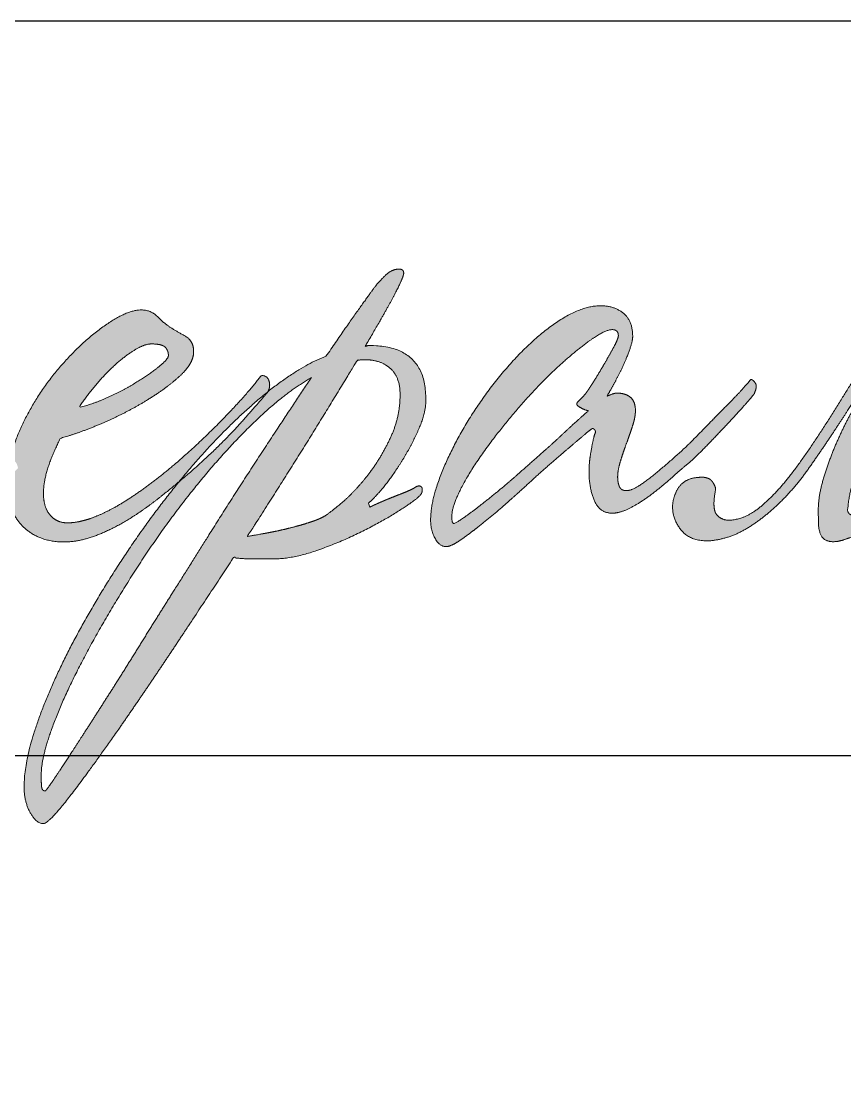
# Model space of a CAD drawing. Header units: metres. Extents: x -1525 to -1043, y -1331 to -1144.
# Drawn here: x -1256.043 to -1255.483, y -1261.993 to -1261.277 of the extents above; entities that cross this region are included whole.
import ezdxf

# ---------------------------------------------------------------- set-up
doc = ezdxf.new("R2010")
doc.units = ezdxf.units.M
doc.header["$MEASUREMENT"] = 0
doc.layers.add('ELPROJECT', color=7, linetype='Continuous')

# ---------------------------------------------------------------- blocks, each defined once
blk = doc.blocks.new('*U81')
at = {"linetype": 'Continuous', "lineweight": 0}
h = blk.add_hatch(color=5, dxfattribs=at)
edge = h.paths.add_edge_path()
edge.add_line((-0.18719, -0.20035), (-0.16948, -0.20035))
edge.add_spline(control_points=[(-0.16948, -0.20035), (-0.16465, -0.19362), (-0.15935, -0.18602), (-0.14325, -0.16295), (-0.12518, -0.1357), (-0.1071, -0.10846), (-0.0912, -0.0842)], knot_values=[0, 0, 0, 0.141373, 0.141373, 0.570687, 0.570687, 1, 1, 1], degree=2, periodic=0)
edge.add_spline(control_points=[(-0.0912, -0.0842), (-0.08603, -0.08499), (-0.07968, -0.08499)], knot_values=[0, 0, 0, 1, 1, 1], degree=2, periodic=0)
edge.add_line((-0.07968, -0.08499), (-0.06855, -0.08499))
edge.add_spline(control_points=[(-0.06855, -0.08499), (-0.05663, -0.08499), (-0.04252, -0.08002), (-0.02842, -0.07505), (-0.0161, -0.06888), (-0.00378, -0.06271), (0.00516, -0.05695), (0.0141, -0.05118), (0.0157, -0.04959)], knot_values=[0, 0, 0, 0.25, 0.25, 0.5, 0.5, 0.75, 0.75, 1, 1, 1], degree=2, periodic=0)
edge.add_spline(control_points=[(0.0157, -0.04959), (0.01887, -0.0472), (0.01887, -0.04481), (0.01887, -0.04242), (0.01689, -0.04242), (0.01569, -0.04242), (0.0141, -0.04362)], knot_values=[0, 0, 0, 0.333333, 0.333333, 0.666667, 0.666667, 1, 1, 1], degree=2, periodic=0)
edge.add_spline(control_points=[(0.0141, -0.04362), (0.01211, -0.04481), (0.00853, -0.0462), (0.00495, -0.0476), (0.00097, -0.04919), (-0.00301, -0.05078), (-0.00659, -0.05237), (-0.01017, -0.05396), (-0.01176, -0.05476)], knot_values=[0, 0, 0, 0.25, 0.25, 0.5, 0.5, 0.75, 0.75, 1, 1, 1], degree=2, periodic=0)
edge.add_line((-0.01176, -0.05476), (-0.01256, -0.05237))
edge.add_spline(control_points=[(-0.01256, -0.05237), (-0.01056, -0.05118), (-0.00499, -0.04461), (0.00057, -0.03805), (0.00634, -0.0289), (0.01211, -0.01975), (0.01655, -0.00981), (0.02098, 0.00014), (0.02098, 0.00809)], knot_values=[0, 0, 0, 0.25, 0.25, 0.5, 0.5, 0.75, 0.75, 1, 1, 1], degree=2, periodic=0)
edge.add_spline(control_points=[(0.02098, 0.00809), (0.02098, 0.03952), (-0.01202, 0.03952), (-0.01281, 0.03952), (-0.01321, 0.03932), (-0.01361, 0.03912), (-0.01441, 0.03912)], knot_values=[0, 0, 0, 0.333333, 0.333333, 0.666667, 0.666667, 1, 1, 1], degree=2, periodic=0)
edge.add_spline(control_points=[(-0.01441, 0.03912), (-0.004, 0.05661), (0.00201, 0.06794), (0.00802, 0.07927), (0.00802, 0.08165), (0.00802, 0.08406), (0.00524, 0.08406), (0.00126, 0.08406), (-0.00232, 0.08068), (-0.0059, 0.0773), (-0.00908, 0.07332), (-0.01107, 0.07054), (-0.01863, 0.06), (-0.02619, 0.04946), (-0.03693, 0.03355)], knot_values=[0, 0, 0, 0.142857, 0.142857, 0.285714, 0.285714, 0.428571, 0.428571, 0.571429, 0.571429, 0.714286, 0.714286, 0.857143, 0.857143, 1, 1, 1], degree=2, periodic=0)
edge.add_spline(control_points=[(-0.03693, 0.03355), (-0.05352, 0.02664), (-0.07114, 0.01254)], knot_values=[0, 0, 0, 1, 1, 1], degree=2, periodic=0)
edge.add_line((-0.07114, 0.01254), (-0.07142, 0.01207))
edge.add_spline(control_points=[(-0.07142, 0.01207), (-0.0762, 0.0065), (-0.08694, -0.00563), (-0.09768, -0.01777), (-0.11558, -0.03368), (-0.1192, -0.03682), (-0.12287, -0.0399)], knot_values=[0, 0, 0, 0.417557, 0.417557, 0.835113, 0.835113, 1, 1, 1], degree=2, periodic=0)
edge.add_spline(control_points=[(-0.12287, -0.0399), (-0.13889, -0.05948), (-0.15351, -0.08141), (-0.17102, -0.10766), (-0.18435, -0.13292), (-0.19768, -0.15818), (-0.20544, -0.18046), (-0.2092, -0.19124), (-0.21113, -0.20035)], knot_values=[0, 0, 0, 0.251666, 0.251666, 0.552886, 0.552886, 0.854105, 0.854105, 1, 1, 1], degree=2, periodic=0)
edge.add_line((-0.21113, -0.20035), (-0.20192, -0.20035))
edge.add_spline(control_points=[(-0.20192, -0.20035), (-0.20025, -0.19264), (-0.19649, -0.18247), (-0.18973, -0.16417), (-0.17781, -0.14169), (-0.16588, -0.11922), (-0.15037, -0.09475), (-0.13487, -0.07028), (-0.11738, -0.04801), (-0.09988, -0.02573), (-0.08139, -0.00743), (-0.06291, 0.01087), (-0.04581, 0.02082)], knot_values=[0, 0, 0, 0.100007, 0.100007, 0.280006, 0.280006, 0.460004, 0.460004, 0.640003, 0.640003, 0.820001, 0.820001, 1, 1, 1], degree=2, periodic=0)
edge.add_spline(control_points=[(-0.04581, 0.02082), (-0.05933, 0.00053), (-0.07483, -0.02314), (-0.09034, -0.04681), (-0.10505, -0.07028), (-0.11499, -0.0862), (-0.12592, -0.1035), (-0.13685, -0.12081), (-0.14719, -0.13752), (-0.15753, -0.15423), (-0.16707, -0.16914), (-0.17661, -0.18406), (-0.18397, -0.1954), (-0.18565, -0.198), (-0.18719, -0.20035)], knot_values=[0, 0, 0, 0.160543, 0.160543, 0.321085, 0.321085, 0.481628, 0.481628, 0.642171, 0.642171, 0.802713, 0.802713, 0.963256, 0.963256, 1, 1, 1], degree=2, periodic=0)
edge = h.paths.add_edge_path(flags=16)
edge.add_spline(control_points=[(-0.08318, -0.07186), (-0.08199, -0.06987), (-0.081, -0.06848), (-0.08, -0.06709), (-0.07881, -0.0651), (-0.0629, -0.04043), (-0.04738, -0.01537), (-0.03187, 0.00969), (-0.01914, 0.03078)], knot_values=[0, 0, 0, 0.25, 0.25, 0.5, 0.5, 0.75, 0.75, 1, 1, 1], degree=2, periodic=0)
edge.add_spline(control_points=[(-0.01914, 0.03078), (-0.01755, 0.03118), (-0.01437, 0.03118), (-0.00562, 0.03118), (0.00015, 0.0262), (0.00591, 0.02123), (0.00591, 0.01089)], knot_values=[0, 0, 0, 0.333333, 0.333333, 0.666667, 0.666667, 1, 1, 1], degree=2, periodic=0)
edge.add_spline(control_points=[(0.00591, 0.01089), (0.00591, -0.00224), (0.00035, -0.01418), (-0.00522, -0.02611), (-0.01258, -0.03566), (-0.01994, -0.04521), (-0.0273, -0.05157), (-0.03466, -0.05794), (-0.03863, -0.06032), (-0.04142, -0.06192), (-0.04699, -0.06371), (-0.05256, -0.0655), (-0.05892, -0.06709), (-0.06528, -0.06868), (-0.07185, -0.06987), (-0.07841, -0.07107), (-0.08318, -0.07186)], knot_values=[0, 0, 0, 0.125, 0.125, 0.25, 0.25, 0.375, 0.375, 0.5, 0.5, 0.625, 0.625, 0.75, 0.75, 0.875, 0.875, 1, 1, 1], degree=2, periodic=0)
h = blk.add_hatch(color=5, dxfattribs=at)
edge = h.paths.add_edge_path()
edge.add_spline(control_points=[(0.21029, 0.01969), (0.2087, 0.01771), (0.20512, 0.01373), (0.20154, 0.00975), (0.19637, 0.00458), (0.1912, -0.0006), (0.18523, -0.00676), (0.17926, -0.01293), (0.17329, -0.0189), (0.16216, -0.02924), (0.15221, -0.0372), (0.14226, -0.04516), (0.13789, -0.04516), (0.1347, -0.04516), (0.13371, -0.04277), (0.13271, -0.04038), (0.13271, -0.0372), (0.13271, -0.03322), (0.13431, -0.02805), (0.1359, -0.02288), (0.13789, -0.01751), (0.13988, -0.01214), (0.14147, -0.00716), (0.14306, -0.00219), (0.14306, 0.00139), (0.14306, 0.00697), (0.14007, 0.00935), (0.13709, 0.01174), (0.13232, 0.01174), (0.13033, 0.01174), (0.12635, 0.00975)], knot_values=[0, 0, 0, 0.066667, 0.066667, 0.133333, 0.133333, 0.2, 0.2, 0.266667, 0.266667, 0.333333, 0.333333, 0.4, 0.4, 0.466667, 0.466667, 0.533333, 0.533333, 0.6, 0.6, 0.666667, 0.666667, 0.733333, 0.733333, 0.8, 0.8, 0.866667, 0.866667, 0.933333, 0.933333, 1, 1, 1], degree=2, periodic=0)
edge.add_spline(control_points=[(0.12635, 0.00975), (0.12874, 0.01373), (0.13152, 0.0189), (0.13431, 0.02407), (0.13649, 0.02905), (0.13868, 0.03402), (0.14007, 0.0382), (0.14147, 0.04237), (0.14147, 0.04476), (0.14147, 0.05391), (0.1361, 0.05829), (0.13073, 0.06267), (0.12277, 0.06267), (0.11322, 0.06267), (0.10208, 0.0561), (0.09094, 0.04954), (0.08, 0.03899), (0.06906, 0.02845), (0.05892, 0.01512), (0.04877, 0.00179), (0.04101, -0.01214), (0.03326, -0.02606), (0.02848, -0.03919), (0.02371, -0.05232), (0.02371, -0.06226), (0.02371, -0.06823), (0.0263, -0.07301), (0.02888, -0.07778), (0.03286, -0.07778), (0.03564, -0.07778), (0.04161, -0.0736), (0.04758, -0.06943), (0.05474, -0.06366), (0.0619, -0.05789), (0.06926, -0.05133), (0.07662, -0.04476), (0.08179, -0.03999), (0.08696, -0.03521), (0.09313, -0.02984), (0.0993, -0.02447), (0.10467, -0.01989), (0.11004, -0.01532), (0.11382, -0.01214), (0.1176, -0.00895), (0.11799, -0.00895), (0.11879, -0.00895), (0.11939, -0.00975), (0.11999, -0.01054), (0.11959, -0.01173)], knot_values=[0, 0, 0, 0.041667, 0.041667, 0.083333, 0.083333, 0.125, 0.125, 0.166667, 0.166667, 0.208333, 0.208333, 0.25, 0.25, 0.291667, 0.291667, 0.333333, 0.333333, 0.375, 0.375, 0.416667, 0.416667, 0.458333, 0.458333, 0.5, 0.5, 0.541667, 0.541667, 0.583333, 0.583333, 0.625, 0.625, 0.666667, 0.666667, 0.708333, 0.708333, 0.75, 0.75, 0.791667, 0.791667, 0.833333, 0.833333, 0.875, 0.875, 0.916667, 0.916667, 0.958333, 0.958333, 1, 1, 1], degree=2, periodic=0)
edge.add_spline(control_points=[(0.11959, -0.01173), (0.11879, -0.01333), (0.1174, -0.02089), (0.11601, -0.02845), (0.11601, -0.03362), (0.11601, -0.04396), (0.11919, -0.05113), (0.12237, -0.05829), (0.12953, -0.05829), (0.13431, -0.05829), (0.14067, -0.0549), (0.14704, -0.05152), (0.1532, -0.04675), (0.15937, -0.04197), (0.16514, -0.0368), (0.17091, -0.03163), (0.17528, -0.02805), (0.17926, -0.02447), (0.18523, -0.0183), (0.1912, -0.01214), (0.19697, -0.00597), (0.20274, 0.0002), (0.20711, 0.00517), (0.21149, 0.01015), (0.21228, 0.01134)], knot_values=[0, 0, 0, 0.083333, 0.083333, 0.166667, 0.166667, 0.25, 0.25, 0.333333, 0.333333, 0.416667, 0.416667, 0.5, 0.5, 0.583333, 0.583333, 0.666667, 0.666667, 0.75, 0.75, 0.833333, 0.833333, 0.916667, 0.916667, 1, 1, 1], degree=2, periodic=0)
edge.add_spline(control_points=[(0.21228, 0.01134), (0.21427, 0.01572), (0.21288, 0.0177), (0.21149, 0.01969), (0.21029, 0.01969)], knot_values=[0, 0, 0, 0.5, 0.5, 1, 1, 1], degree=2, periodic=0)
edge = h.paths.add_edge_path(flags=16)
edge.add_spline(control_points=[(0.11362, 0.01094), (0.11203, 0.00895), (0.11044, 0.00756), (0.10884, 0.00617), (0.10884, 0.00537), (0.10884, 0.00458), (0.11083, 0.00338), (0.11282, 0.00219), (0.11561, 0.00139)], knot_values=[0, 0, 0, 0.25, 0.25, 0.5, 0.5, 0.75, 0.75, 1, 1, 1], degree=2, periodic=0)
edge.add_spline(control_points=[(0.11561, 0.00139), (0.10964, -0.00378), (0.10288, -0.01014), (0.09611, -0.01651), (0.08895, -0.02287), (0.08219, -0.02884), (0.07384, -0.0362), (0.06548, -0.04356), (0.05772, -0.04973), (0.04996, -0.05589), (0.0442, -0.06007), (0.03843, -0.06425), (0.03724, -0.06425), (0.03604, -0.06425), (0.03604, -0.06027), (0.03604, -0.05391), (0.04241, -0.04197), (0.04877, -0.03003), (0.06031, -0.01491), (0.06906, -0.00338), (0.0794, 0.00816), (0.08975, 0.01969), (0.09969, 0.02865), (0.10964, 0.0376), (0.1176, 0.04317), (0.12555, 0.04874), (0.12953, 0.04874), (0.13311, 0.04874), (0.13311, 0.04516)], knot_values=[0, 0, 0, 0.071429, 0.071429, 0.142857, 0.142857, 0.214286, 0.214286, 0.285714, 0.285714, 0.357143, 0.357143, 0.428571, 0.428571, 0.5, 0.5, 0.571429, 0.571429, 0.642857, 0.642857, 0.714286, 0.714286, 0.785714, 0.785714, 0.857143, 0.857143, 0.928571, 0.928571, 1, 1, 1], degree=2, periodic=0)
edge.add_spline(control_points=[(0.13311, 0.04516), (0.13311, 0.04357), (0.13033, 0.03839), (0.12754, 0.03322), (0.12416, 0.02746), (0.12078, 0.02169), (0.1176, 0.01671), (0.11441, 0.01174), (0.11362, 0.01094)], knot_values=[0, 0, 0, 0.25, 0.25, 0.5, 0.5, 0.75, 0.75, 1, 1, 1], degree=2, periodic=0)
h = blk.add_hatch(color=5, dxfattribs=at)
edge = h.paths.add_edge_path()
edge.add_spline(control_points=[(-0.07114, 0.01254), (-0.06951, 0.0155), (-0.07043, 0.01863), (-0.07142, 0.02202), (-0.075, 0.02202)], knot_values=[0, 0, 0, 0.480917, 0.480917, 1, 1, 1], degree=2, periodic=0)
edge.add_spline(control_points=[(-0.075, 0.02202), (-0.08177, 0.01287), (-0.09509, -0.00106), (-0.10842, -0.01498), (-0.12394, -0.02851), (-0.13229, -0.03567), (-0.14084, -0.04203), (-0.1494, -0.0484), (-0.15775, -0.05337), (-0.16611, -0.05835), (-0.17386, -0.06113), (-0.18162, -0.06392), (-0.18799, -0.06392), (-0.19435, -0.06392), (-0.19813, -0.05934), (-0.20191, -0.05476), (-0.20191, -0.0468), (-0.20191, -0.03964), (-0.19913, -0.03128), (-0.19634, -0.02292), (-0.19197, -0.01457)], knot_values=[0, 0, 0, 0.1, 0.1, 0.2, 0.2, 0.3, 0.3, 0.4, 0.4, 0.5, 0.5, 0.6, 0.6, 0.7, 0.7, 0.8, 0.8, 0.9, 0.9, 1, 1, 1], degree=2, periodic=0)
edge.add_spline(control_points=[(-0.19197, -0.01457), (-0.18282, -0.01218), (-0.16949, -0.00661), (-0.15616, -0.00104), (-0.14403, 0.00613), (-0.13189, 0.01329), (-0.12314, 0.02105), (-0.11439, 0.02881), (-0.11439, 0.03598), (-0.11439, 0.04235), (-0.11956, 0.04513), (-0.12473, 0.04792), (-0.12831, 0.0503), (-0.13189, 0.05269), (-0.13567, 0.05647), (-0.13945, 0.06025), (-0.14502, 0.06025), (-0.15298, 0.06025), (-0.16591, 0.0513), (-0.17884, 0.04235), (-0.19157, 0.02782), (-0.2043, 0.01329), (-0.21345, -0.00502), (-0.219, -0.01613), (-0.22119, -0.02724)], knot_values=[0, 0, 0, 0.086156, 0.086156, 0.172312, 0.172312, 0.258468, 0.258468, 0.344624, 0.344624, 0.430779, 0.430779, 0.516935, 0.516935, 0.603091, 0.603091, 0.689247, 0.689247, 0.775403, 0.775403, 0.861559, 0.861559, 0.947715, 0.947715, 1, 1, 1], degree=2, periodic=0)
edge.add_line((-0.22119, -0.02724), (-0.22073, -0.02733))
edge.add_spline(control_points=[(-0.22073, -0.02733), (-0.21755, -0.02733), (-0.21675, -0.03211)], knot_values=[0, 0, 0, 1, 1, 1], degree=2, periodic=0)
edge.add_line((-0.21675, -0.03211), (-0.22113, -0.03648))
edge.add_spline(control_points=[(-0.22113, -0.03648), (-0.22179, -0.03715), (-0.2225, -0.03783)], knot_values=[0, 0, 0, 1, 1, 1], degree=2, periodic=0)
edge.add_spline(control_points=[(-0.2225, -0.03783), (-0.2226, -0.03973), (-0.2226, -0.04164), (-0.2226, -0.05796), (-0.21345, -0.06651), (-0.2043, -0.07507), (-0.18997, -0.07507), (-0.18162, -0.07507), (-0.17227, -0.07168), (-0.16293, -0.0683), (-0.15338, -0.06253), (-0.14383, -0.05675), (-0.13428, -0.0492), (-0.1285, -0.04462), (-0.12287, -0.0399)], knot_values=[0, 0, 0, 0.018213, 0.018213, 0.193372, 0.193372, 0.368531, 0.368531, 0.54369, 0.54369, 0.718849, 0.718849, 0.894009, 0.894009, 1, 1, 1], degree=2, periodic=0)
edge.add_spline(control_points=[(-0.12287, -0.0399), (-0.11972, -0.03605), (-0.11651, -0.03229), (-0.09701, -0.00941), (-0.07653, 0.00809), (-0.07382, 0.0104), (-0.07114, 0.01254)], knot_values=[0, 0, 0, 0.126896, 0.126896, 0.89826, 0.89826, 1, 1, 1], degree=2, periodic=0)
edge = h.paths.add_edge_path(flags=16)
edge.add_spline(control_points=[(-0.18123, 0.00341), (-0.17605, 0.01097), (-0.17029, 0.01774), (-0.16452, 0.0245), (-0.15875, 0.02947), (-0.15298, 0.03444), (-0.14781, 0.03743), (-0.14263, 0.04041), (-0.13905, 0.04041), (-0.13269, 0.04041), (-0.1309, 0.03842), (-0.12911, 0.03643), (-0.12911, 0.03365)], knot_values=[0, 0, 0, 0.166667, 0.166667, 0.333333, 0.333333, 0.5, 0.5, 0.666667, 0.666667, 0.833333, 0.833333, 1, 1, 1], degree=2, periodic=0)
edge.add_spline(control_points=[(-0.12911, 0.03365), (-0.12911, 0.03166), (-0.13448, 0.02728), (-0.13985, 0.02291), (-0.14761, 0.01813), (-0.15537, 0.01336), (-0.16452, 0.00918), (-0.17367, 0.00501), (-0.18123, 0.00341)], knot_values=[0, 0, 0, 0.25, 0.25, 0.5, 0.5, 0.75, 0.75, 1, 1, 1], degree=2, periodic=0)
h = blk.add_hatch(color=5, dxfattribs=at)
edge = h.paths.add_edge_path()
edge.add_line((0.18967, -0.04494), (0.18967, -0.04335))
edge.add_spline(control_points=[(0.18967, -0.04335), (0.18808, -0.03898), (0.18549, -0.03799), (0.18291, -0.037), (0.18012, -0.0374), (0.17176, -0.0378), (0.16798, -0.04377), (0.1642, -0.04975), (0.1648, -0.05653), (0.1654, -0.06331), (0.17037, -0.06889), (0.17535, -0.07447), (0.18529, -0.07447), (0.19723, -0.07366), (0.20757, -0.06744), (0.21791, -0.06122), (0.22706, -0.05227), (0.23621, -0.04331), (0.24377, -0.03257), (0.25133, -0.02183), (0.25793, -0.01189), (0.26452, -0.00194), (0.2697, 0.00622), (0.27488, 0.01437), (0.27925, 0.01835)], knot_values=[0, 0, 0, 0.083333, 0.083333, 0.166667, 0.166667, 0.25, 0.25, 0.333333, 0.333333, 0.416667, 0.416667, 0.5, 0.5, 0.583333, 0.583333, 0.666667, 0.666667, 0.75, 0.75, 0.833333, 0.833333, 0.916667, 0.916667, 1, 1, 1], degree=2, periodic=0)
edge.add_spline(control_points=[(0.27925, 0.01835), (0.27805, 0.01636), (0.27288, 0.00761), (0.26771, -0.00114), (0.26232, -0.01268), (0.25693, -0.02422), (0.25294, -0.03715), (0.24894, -0.05008), (0.24974, -0.06082)], knot_values=[0, 0, 0, 0.25, 0.25, 0.5, 0.5, 0.75, 0.75, 1, 1, 1], degree=2, periodic=0)
edge.add_spline(control_points=[(0.24974, -0.06082), (0.24934, -0.07085), (0.25314, -0.07345), (0.25693, -0.07606), (0.26372, -0.07407), (0.27209, -0.07165), (0.28084, -0.06524), (0.28959, -0.05883), (0.29795, -0.05088), (0.30631, -0.04292), (0.31366, -0.03476), (0.32102, -0.02661), (0.32659, -0.02064)], knot_values=[0, 0, 0, 0.166667, 0.166667, 0.333333, 0.333333, 0.5, 0.5, 0.666667, 0.666667, 0.833333, 0.833333, 1, 1, 1], degree=2, periodic=0)
edge.add_spline(control_points=[(0.32659, -0.02064), (0.32778, -0.01746), (0.32619, -0.01666), (0.32461, -0.01586), (0.32341, -0.01626)], knot_values=[0, 0, 0, 0.5, 0.5, 1, 1, 1], degree=2, periodic=0)
edge.add_spline(control_points=[(0.32341, -0.01626), (0.32063, -0.01905), (0.31366, -0.02581), (0.3067, -0.03257), (0.29894, -0.03973), (0.29118, -0.04689), (0.28343, -0.05286), (0.27567, -0.05883), (0.27129, -0.06002)], knot_values=[0, 0, 0, 0.25, 0.25, 0.5, 0.5, 0.75, 0.75, 1, 1, 1], degree=2, periodic=0)
edge.add_spline(control_points=[(0.27129, -0.06002), (0.26572, -0.05923), (0.26692, -0.05485)], knot_values=[0, 0, 0, 1, 1, 1], degree=2, periodic=0)
edge.add_spline(control_points=[(0.26692, -0.05485), (0.26811, -0.04053), (0.27607, -0.02621), (0.28403, -0.01189), (0.29377, 0.00124), (0.30352, 0.01437), (0.31207, 0.02531), (0.32063, 0.03625), (0.32301, 0.04381), (0.3254, 0.04978), (0.32341, 0.05157), (0.32142, 0.05336), (0.31744, 0.05376), (0.31187, 0.05416), (0.3075, 0.05435), (0.30312, 0.05455), (0.29855, 0.05276), (0.29397, 0.05097), (0.2888, 0.0458), (0.28363, 0.04063), (0.27726, 0.03068)], knot_values=[0, 0, 0, 0.1, 0.1, 0.2, 0.2, 0.3, 0.3, 0.4, 0.4, 0.5, 0.5, 0.6, 0.6, 0.7, 0.7, 0.8, 0.8, 0.9, 0.9, 1, 1, 1], degree=2, periodic=0)
edge.add_spline(control_points=[(0.27726, 0.03068), (0.26771, 0.01556), (0.25753, -0.00075), (0.24735, -0.01706), (0.2374, -0.03078), (0.22746, -0.04451), (0.21751, -0.05326), (0.20757, -0.06202), (0.19762, -0.06241), (0.19325, -0.06241), (0.19046, -0.05923), (0.18768, -0.05606), (0.18967, -0.04494)], knot_values=[0, 0, 0, 0.166667, 0.166667, 0.333333, 0.333333, 0.5, 0.5, 0.666667, 0.666667, 0.833333, 0.833333, 1, 1, 1], degree=2, periodic=0)
h = blk.add_hatch(color=5, dxfattribs=at)
edge = h.paths.add_edge_path()
edge.add_line((-0.20192, -0.20035), (-0.21113, -0.20035))
edge.add_spline(control_points=[(-0.21113, -0.20035), (-0.2132, -0.21005), (-0.2132, -0.21785), (-0.2132, -0.2266), (-0.20962, -0.23296), (-0.20604, -0.23933), (-0.20207, -0.23933), (-0.19889, -0.23933), (-0.18717, -0.22421), (-0.17931, -0.21407), (-0.16948, -0.20035)], knot_values=[0, 0, 0, 0.123175, 0.123175, 0.362046, 0.362046, 0.600918, 0.600918, 0.839789, 0.839789, 1, 1, 1], degree=2, periodic=0)
edge.add_line((-0.16948, -0.20035), (-0.18719, -0.20035))
edge.add_spline(control_points=[(-0.18719, -0.20035), (-0.19237, -0.20829), (-0.19589, -0.21351), (-0.20047, -0.22027), (-0.20086, -0.22027), (-0.20285, -0.22027), (-0.20305, -0.21748), (-0.20325, -0.2147), (-0.20325, -0.21112), (-0.20325, -0.20652), (-0.20192, -0.20035)], knot_values=[0, 0, 0, 0.182925, 0.182925, 0.420144, 0.420144, 0.657362, 0.657362, 0.89458, 0.89458, 1, 1, 1], degree=2, periodic=0)
at = {"color": 5, "linetype": 'Continuous', "lineweight": 0, "flags": 128}
for points in [[(0.18967, -0.04335), (0.18967, -0.04494)], [(-0.01256, -0.05237), (-0.01176, -0.05476)]]:
    blk.add_lwpolyline(points, dxfattribs=at)
at = {"color": 5, "linetype": 'Continuous', "lineweight": 0}
for points, knots in [([(-0.01176, -0.05476), (-0.01017, -0.05396), (-0.00659, -0.05237), (-0.00301, -0.05078), (0.00097, -0.04919), (0.00495, -0.0476), (0.00853, -0.0462), (0.01211, -0.04481), (0.0141, -0.04362), (0.01569, -0.04242), (0.01689, -0.04242), (0.01887, -0.04242), (0.01887, -0.04481), (0.01887, -0.0472), (0.0157, -0.04959), (0.0141, -0.05118), (0.00516, -0.05695), (-0.00378, -0.06271), (-0.0161, -0.06888), (-0.02842, -0.07505), (-0.04252, -0.08002), (-0.05663, -0.08499), (-0.06855, -0.08499), (-0.07332, -0.08499), (-0.07968, -0.08499), (-0.08603, -0.08499), (-0.0912, -0.0842), (-0.1071, -0.10846), (-0.12518, -0.1357), (-0.14325, -0.16295), (-0.15935, -0.18602), (-0.17545, -0.20909), (-0.18717, -0.22421), (-0.19889, -0.23933), (-0.20207, -0.23933), (-0.20604, -0.23933), (-0.20962, -0.23296), (-0.2132, -0.2266), (-0.2132, -0.21785), (-0.2132, -0.20273), (-0.20544, -0.18046), (-0.19768, -0.15818), (-0.18435, -0.13292), (-0.17102, -0.10766), (-0.15351, -0.08141), (-0.13601, -0.05516), (-0.11651, -0.03229), (-0.09701, -0.00941), (-0.07653, 0.00809), (-0.05604, 0.02559), (-0.03693, 0.03355), (-0.02619, 0.04946), (-0.01863, 0.06), (-0.01107, 0.07054), (-0.00908, 0.07332), (-0.0059, 0.0773), (-0.00232, 0.08068), (0.00126, 0.08406), (0.00524, 0.08406), (0.00802, 0.08406), (0.00802, 0.08165), (0.00802, 0.07927), (0.00201, 0.06794), (-0.004, 0.05661), (-0.01441, 0.03912), (-0.01361, 0.03912), (-0.01321, 0.03932), (-0.01281, 0.03952), (-0.01202, 0.03952), (0.02098, 0.03952), (0.02098, 0.00809)], [0, 0, 0, 0.028571, 0.028571, 0.057143, 0.057143, 0.085714, 0.085714, 0.114286, 0.114286, 0.142857, 0.142857, 0.171429, 0.171429, 0.2, 0.2, 0.228571, 0.228571, 0.257143, 0.257143, 0.285714, 0.285714, 0.314286, 0.314286, 0.342857, 0.342857, 0.371429, 0.371429, 0.4, 0.4, 0.428571, 0.428571, 0.457143, 0.457143, 0.485714, 0.485714, 0.514286, 0.514286, 0.542857, 0.542857, 0.571429, 0.571429, 0.6, 0.6, 0.628571, 0.628571, 0.657143, 0.657143, 0.685714, 0.685714, 0.714286, 0.714286, 0.742857, 0.742857, 0.771429, 0.771429, 0.8, 0.8, 0.828571, 0.828571, 0.857143, 0.857143, 0.885714, 0.885714, 0.914286, 0.914286, 0.942857, 0.942857, 0.971429, 0.971429, 1, 1, 1]), ([(0.21228, 0.01134), (0.21149, 0.01015), (0.20711, 0.00517), (0.20274, 0.0002), (0.19697, -0.00597), (0.1912, -0.01214), (0.18523, -0.0183), (0.17926, -0.02447), (0.17528, -0.02805), (0.17091, -0.03163), (0.16514, -0.0368), (0.15937, -0.04197), (0.1532, -0.04675), (0.14704, -0.05152), (0.14067, -0.0549), (0.13431, -0.05829), (0.12953, -0.05829), (0.12237, -0.05829), (0.11919, -0.05113), (0.11601, -0.04396), (0.11601, -0.03362), (0.11601, -0.02845), (0.1174, -0.02089), (0.11879, -0.01333), (0.11959, -0.01173), (0.11999, -0.01054), (0.11939, -0.00975), (0.11879, -0.00895), (0.11799, -0.00895), (0.1176, -0.00895), (0.11382, -0.01214), (0.11004, -0.01532), (0.10467, -0.01989), (0.0993, -0.02447), (0.09313, -0.02984), (0.08696, -0.03521), (0.08179, -0.03999), (0.07662, -0.04476), (0.06926, -0.05133), (0.0619, -0.05789), (0.05474, -0.06366), (0.04758, -0.06943), (0.04161, -0.0736), (0.03564, -0.07778), (0.03286, -0.07778), (0.02888, -0.07778), (0.0263, -0.07301), (0.02371, -0.06823), (0.02371, -0.06226), (0.02371, -0.05232), (0.02848, -0.03919), (0.03326, -0.02606), (0.04101, -0.01214), (0.04877, 0.00179), (0.05892, 0.01512), (0.06906, 0.02845), (0.08, 0.03899), (0.09094, 0.04954), (0.10208, 0.0561), (0.11322, 0.06267), (0.12277, 0.06267), (0.13073, 0.06267), (0.1361, 0.05829), (0.14147, 0.05391), (0.14147, 0.04476), (0.14147, 0.04237), (0.14007, 0.0382), (0.13868, 0.03402), (0.13649, 0.02905), (0.13431, 0.02407), (0.13152, 0.0189), (0.12874, 0.01373), (0.12635, 0.00975), (0.13033, 0.01174), (0.13232, 0.01174), (0.13709, 0.01174), (0.14007, 0.00935), (0.14306, 0.00697), (0.14306, 0.00139), (0.14306, -0.00219), (0.14147, -0.00716), (0.13988, -0.01214), (0.13789, -0.01751), (0.1359, -0.02288), (0.13431, -0.02805), (0.13271, -0.03322), (0.13271, -0.0372), (0.13271, -0.04038), (0.13371, -0.04277), (0.1347, -0.04516), (0.13789, -0.04516), (0.14226, -0.04516), (0.15221, -0.0372), (0.16216, -0.02924), (0.17329, -0.0189), (0.17926, -0.01293), (0.18523, -0.00676), (0.1912, -0.0006), (0.19637, 0.00458), (0.20154, 0.00975), (0.20512, 0.01373), (0.2087, 0.01771), (0.21029, 0.01969), (0.21149, 0.01969), (0.21288, 0.0177), (0.21427, 0.01572), (0.21228, 0.01134)], [0, 0, 0, 0.018868, 0.018868, 0.037736, 0.037736, 0.056604, 0.056604, 0.075472, 0.075472, 0.09434, 0.09434, 0.113208, 0.113208, 0.132075, 0.132075, 0.150943, 0.150943, 0.169811, 0.169811, 0.188679, 0.188679, 0.207547, 0.207547, 0.226415, 0.226415, 0.245283, 0.245283, 0.264151, 0.264151, 0.283019, 0.283019, 0.301887, 0.301887, 0.320755, 0.320755, 0.339623, 0.339623, 0.358491, 0.358491, 0.377358, 0.377358, 0.396226, 0.396226, 0.415094, 0.415094, 0.433962, 0.433962, 0.45283, 0.45283, 0.471698, 0.471698, 0.490566, 0.490566, 0.509434, 0.509434, 0.528302, 0.528302, 0.54717, 0.54717, 0.566038, 0.566038, 0.584906, 0.584906, 0.603774, 0.603774, 0.622642, 0.622642, 0.641509, 0.641509, 0.660377, 0.660377, 0.679245, 0.679245, 0.698113, 0.698113, 0.716981, 0.716981, 0.735849, 0.735849, 0.754717, 0.754717, 0.773585, 0.773585, 0.792453, 0.792453, 0.811321, 0.811321, 0.830189, 0.830189, 0.849057, 0.849057, 0.867925, 0.867925, 0.886792, 0.886792, 0.90566, 0.90566, 0.924528, 0.924528, 0.943396, 0.943396, 0.962264, 0.962264, 0.981132, 0.981132, 1, 1, 1]), ([(-0.07142, 0.01207), (-0.0762, 0.0065), (-0.08694, -0.00563), (-0.09768, -0.01777), (-0.11558, -0.03368), (-0.12473, -0.04164), (-0.13428, -0.0492), (-0.14383, -0.05675), (-0.15338, -0.06253), (-0.16293, -0.0683), (-0.17227, -0.07168), (-0.18162, -0.07507), (-0.18997, -0.07507), (-0.2043, -0.07507), (-0.21345, -0.06651), (-0.2226, -0.05796), (-0.2226, -0.04164), (-0.2226, -0.02333), (-0.21345, -0.00502), (-0.2043, 0.01329), (-0.19157, 0.02782), (-0.17884, 0.04235), (-0.16591, 0.0513), (-0.15298, 0.06025), (-0.14502, 0.06025), (-0.13945, 0.06025), (-0.13567, 0.05647), (-0.13189, 0.05269), (-0.12831, 0.0503), (-0.12473, 0.04792), (-0.11956, 0.04513), (-0.11439, 0.04235), (-0.11439, 0.03598), (-0.11439, 0.02881), (-0.12314, 0.02105), (-0.13189, 0.01329), (-0.14403, 0.00613), (-0.15616, -0.00104), (-0.16949, -0.00661), (-0.18282, -0.01218), (-0.19197, -0.01457), (-0.19634, -0.02292), (-0.19913, -0.03128), (-0.20191, -0.03964), (-0.20191, -0.0468), (-0.20191, -0.05476), (-0.19813, -0.05934), (-0.19435, -0.06392), (-0.18799, -0.06392), (-0.18162, -0.06392), (-0.17386, -0.06113), (-0.16611, -0.05835), (-0.15775, -0.05337), (-0.1494, -0.0484), (-0.14084, -0.04203), (-0.13229, -0.03567), (-0.12394, -0.02851), (-0.10842, -0.01498), (-0.09509, -0.00106), (-0.08177, 0.01287), (-0.075, 0.02202), (-0.07142, 0.02202), (-0.07043, 0.01863), (-0.06943, 0.01525), (-0.07142, 0.01207)], [0, 0, 0, 0.03125, 0.03125, 0.0625, 0.0625, 0.09375, 0.09375, 0.125, 0.125, 0.15625, 0.15625, 0.1875, 0.1875, 0.21875, 0.21875, 0.25, 0.25, 0.28125, 0.28125, 0.3125, 0.3125, 0.34375, 0.34375, 0.375, 0.375, 0.40625, 0.40625, 0.4375, 0.4375, 0.46875, 0.46875, 0.5, 0.5, 0.53125, 0.53125, 0.5625, 0.5625, 0.59375, 0.59375, 0.625, 0.625, 0.65625, 0.65625, 0.6875, 0.6875, 0.71875, 0.71875, 0.75, 0.75, 0.78125, 0.78125, 0.8125, 0.8125, 0.84375, 0.84375, 0.875, 0.875, 0.90625, 0.90625, 0.9375, 0.9375, 0.96875, 0.96875, 1, 1, 1]), ([(0.27726, 0.03068), (0.28363, 0.04063), (0.2888, 0.0458), (0.29397, 0.05097), (0.29855, 0.05276), (0.30312, 0.05455), (0.3075, 0.05435), (0.31187, 0.05416), (0.31744, 0.05376), (0.32142, 0.05336), (0.32341, 0.05157), (0.3254, 0.04978), (0.32301, 0.04381), (0.32063, 0.03625), (0.31207, 0.02531), (0.30352, 0.01437), (0.29377, 0.00124), (0.28403, -0.01189), (0.27607, -0.02621), (0.26811, -0.04053), (0.26692, -0.05485), (0.26572, -0.05923), (0.27129, -0.06002), (0.27567, -0.05883), (0.28343, -0.05286), (0.29118, -0.04689), (0.29894, -0.03973), (0.3067, -0.03257), (0.31366, -0.02581), (0.32063, -0.01905), (0.32341, -0.01626), (0.32461, -0.01586), (0.32619, -0.01666), (0.32778, -0.01746), (0.32659, -0.02064), (0.32102, -0.02661), (0.31366, -0.03476), (0.30631, -0.04292), (0.29795, -0.05088), (0.28959, -0.05883), (0.28084, -0.06524), (0.27209, -0.07165), (0.26372, -0.07407), (0.25693, -0.07606), (0.25314, -0.07345), (0.24934, -0.07085), (0.24974, -0.06082), (0.24894, -0.05008), (0.25294, -0.03715), (0.25693, -0.02422), (0.26232, -0.01268), (0.26771, -0.00114), (0.27288, 0.00761), (0.27805, 0.01636), (0.27925, 0.01835), (0.27488, 0.01437), (0.2697, 0.00622), (0.26452, -0.00194), (0.25793, -0.01189), (0.25133, -0.02183), (0.24377, -0.03257), (0.23621, -0.04331), (0.22706, -0.05227), (0.21791, -0.06122), (0.20757, -0.06744), (0.19723, -0.07366), (0.18529, -0.07447), (0.17535, -0.07447), (0.17037, -0.06889), (0.1654, -0.06331), (0.1648, -0.05653), (0.1642, -0.04975), (0.16798, -0.04377), (0.17176, -0.0378), (0.18012, -0.0374), (0.18291, -0.037), (0.18549, -0.03799), (0.18808, -0.03898), (0.18967, -0.04335)], [0, 0, 0, 0.025641, 0.025641, 0.051282, 0.051282, 0.076923, 0.076923, 0.102564, 0.102564, 0.128205, 0.128205, 0.153846, 0.153846, 0.179487, 0.179487, 0.205128, 0.205128, 0.230769, 0.230769, 0.25641, 0.25641, 0.282051, 0.282051, 0.307692, 0.307692, 0.333333, 0.333333, 0.358974, 0.358974, 0.384615, 0.384615, 0.410256, 0.410256, 0.435897, 0.435897, 0.461538, 0.461538, 0.487179, 0.487179, 0.512821, 0.512821, 0.538462, 0.538462, 0.564103, 0.564103, 0.589744, 0.589744, 0.615385, 0.615385, 0.641026, 0.641026, 0.666667, 0.666667, 0.692308, 0.692308, 0.717949, 0.717949, 0.74359, 0.74359, 0.769231, 0.769231, 0.794872, 0.794872, 0.820513, 0.820513, 0.846154, 0.846154, 0.871795, 0.871795, 0.897436, 0.897436, 0.923077, 0.923077, 0.948718, 0.948718, 0.974359, 0.974359, 1, 1, 1]), ([(0.13311, 0.04516), (0.13311, 0.04874), (0.12953, 0.04874), (0.12555, 0.04874), (0.1176, 0.04317), (0.10964, 0.0376), (0.09969, 0.02865), (0.08975, 0.01969), (0.0794, 0.00816), (0.06906, -0.00338), (0.06031, -0.01491), (0.04877, -0.03003), (0.04241, -0.04197), (0.03604, -0.05391), (0.03604, -0.06027), (0.03604, -0.06425), (0.03724, -0.06425), (0.03843, -0.06425), (0.0442, -0.06007), (0.04996, -0.05589), (0.05772, -0.04973), (0.06548, -0.04356), (0.07384, -0.0362), (0.08219, -0.02884), (0.08895, -0.02287), (0.09611, -0.01651), (0.10288, -0.01014), (0.10964, -0.00378), (0.11561, 0.00139), (0.11282, 0.00219), (0.11083, 0.00338), (0.10884, 0.00458), (0.10884, 0.00537), (0.10884, 0.00617), (0.11044, 0.00756), (0.11203, 0.00895), (0.11362, 0.01094), (0.11441, 0.01174), (0.1176, 0.01671), (0.12078, 0.02169), (0.12416, 0.02746), (0.12754, 0.03322), (0.13033, 0.03839), (0.13311, 0.04357), (0.13311, 0.04516)], [0, 0, 0, 0.045455, 0.045455, 0.090909, 0.090909, 0.136364, 0.136364, 0.181818, 0.181818, 0.227273, 0.227273, 0.272727, 0.272727, 0.318182, 0.318182, 0.363636, 0.363636, 0.409091, 0.409091, 0.454545, 0.454545, 0.5, 0.5, 0.545455, 0.545455, 0.590909, 0.590909, 0.636364, 0.636364, 0.681818, 0.681818, 0.727273, 0.727273, 0.772727, 0.772727, 0.818182, 0.818182, 0.863636, 0.863636, 0.909091, 0.909091, 0.954545, 0.954545, 1, 1, 1]), ([(-0.12911, 0.03365), (-0.12911, 0.03643), (-0.1309, 0.03842), (-0.13269, 0.04041), (-0.13905, 0.04041), (-0.14263, 0.04041), (-0.14781, 0.03743), (-0.15298, 0.03444), (-0.15875, 0.02947), (-0.16452, 0.0245), (-0.17029, 0.01774), (-0.17605, 0.01097), (-0.18123, 0.00341), (-0.17367, 0.00501), (-0.16452, 0.00918), (-0.15537, 0.01336), (-0.14761, 0.01813), (-0.13985, 0.02291), (-0.13448, 0.02728), (-0.12911, 0.03166), (-0.12911, 0.03365)], [0, 0, 0, 0.1, 0.1, 0.2, 0.2, 0.3, 0.3, 0.4, 0.4, 0.5, 0.5, 0.6, 0.6, 0.7, 0.7, 0.8, 0.8, 0.9, 0.9, 1, 1, 1]), ([(0.00591, 0.01089), (0.00591, 0.02123), (0.00015, 0.0262), (-0.00562, 0.03118), (-0.01437, 0.03118), (-0.01755, 0.03118), (-0.01914, 0.03078), (-0.03187, 0.00969), (-0.04738, -0.01537), (-0.0629, -0.04043), (-0.07881, -0.0651), (-0.08, -0.06709), (-0.081, -0.06848), (-0.08199, -0.06987), (-0.08318, -0.07186), (-0.07841, -0.07107), (-0.07185, -0.06987), (-0.06528, -0.06868), (-0.05892, -0.06709), (-0.05256, -0.0655), (-0.04699, -0.06371), (-0.04142, -0.06192), (-0.03863, -0.06032), (-0.03466, -0.05794), (-0.0273, -0.05157), (-0.01994, -0.04521), (-0.01258, -0.03566), (-0.00522, -0.02611), (0.00035, -0.01418), (0.00591, -0.00224), (0.00591, 0.01089)], [0, 0, 0, 0.066667, 0.066667, 0.133333, 0.133333, 0.2, 0.2, 0.266667, 0.266667, 0.333333, 0.333333, 0.4, 0.4, 0.466667, 0.466667, 0.533333, 0.533333, 0.6, 0.6, 0.666667, 0.666667, 0.733333, 0.733333, 0.8, 0.8, 0.866667, 0.866667, 0.933333, 0.933333, 1, 1, 1]), ([(0.18967, -0.04494), (0.18768, -0.05606), (0.19046, -0.05923), (0.19325, -0.06241), (0.19762, -0.06241), (0.20757, -0.06202), (0.21751, -0.05326), (0.22746, -0.04451), (0.2374, -0.03078), (0.24735, -0.01706), (0.25753, -0.00075), (0.26771, 0.01556), (0.27726, 0.03068)], [0, 0, 0, 0.166667, 0.166667, 0.333333, 0.333333, 0.5, 0.5, 0.666667, 0.666667, 0.833333, 0.833333, 1, 1, 1]), ([(-0.04581, 0.02082), (-0.06291, 0.01087), (-0.08139, -0.00743), (-0.09988, -0.02573), (-0.11738, -0.04801), (-0.13487, -0.07028), (-0.15037, -0.09475), (-0.16588, -0.11922), (-0.17781, -0.14169), (-0.18973, -0.16417), (-0.19649, -0.18247), (-0.20325, -0.20078), (-0.20325, -0.21112), (-0.20325, -0.2147), (-0.20305, -0.21748), (-0.20285, -0.22027), (-0.20086, -0.22027), (-0.20047, -0.22027), (-0.19589, -0.21351), (-0.19132, -0.20674), (-0.18397, -0.1954), (-0.17661, -0.18406), (-0.16707, -0.16914), (-0.15753, -0.15423), (-0.14719, -0.13752), (-0.13685, -0.12081), (-0.12592, -0.1035), (-0.11499, -0.0862), (-0.10505, -0.07028), (-0.09034, -0.04681), (-0.07483, -0.02314), (-0.05933, 0.00053), (-0.04581, 0.02082)], [0, 0, 0, 0.0625, 0.0625, 0.125, 0.125, 0.1875, 0.1875, 0.25, 0.25, 0.3125, 0.3125, 0.375, 0.375, 0.4375, 0.4375, 0.5, 0.5, 0.5625, 0.5625, 0.625, 0.625, 0.6875, 0.6875, 0.75, 0.75, 0.8125, 0.8125, 0.875, 0.875, 0.9375, 0.9375, 1, 1, 1]), ([(0.02098, 0.00809), (0.02098, 0.00014), (0.01655, -0.00981), (0.01211, -0.01975), (0.00634, -0.0289), (0.00057, -0.03805), (-0.00499, -0.04461), (-0.01056, -0.05118), (-0.01256, -0.05237)], [0, 0, 0, 0.25, 0.25, 0.5, 0.5, 0.75, 0.75, 1, 1, 1])]:
    blk.add_open_spline(points, degree=2, knots=knots, dxfattribs=at)

msp = doc.modelspace()

# ---------------------------------------------------------------- linework, layer by layer
at = {"color": 5, "linetype": 'Continuous', "lineweight": 0}
msp.add_spline([(-1256.68078223, -1263.22090834), (-1256.57811683, -1262.98609052), (-1256.55293347, -1262.89210496), (-1256.55293347, -1262.83890104), (-1256.58416081, -1262.80767371), (-1256.63344108, -1262.80767371), (-1256.71078735, -1262.8523296), (-1256.76553987, -1262.92211792), (-1256.77999154, -1262.96250626), (-1256.77999154, -1263.03112286), (-1256.76294405, -1263.09474496), (-1256.72010716, -1263.15544261), (-1256.67084521, -1263.18388401), (-1256.60408259, -1263.19502714), (-1256.53603043, -1263.17679262), (-1256.47755432, -1263.15019649), (-1256.43744728, -1263.11919671), (-1256.3660835, -1262.99559102), (-1256.29988959, -1262.85952752), (-1256.24616412, -1262.74909975), (-1256.18993469, -1262.65170751), (-1256.15272123, -1262.59954659), (-1256.13535717, -1262.59489391), (-1256.12866368, -1262.61987435), (-1256.13967572, -1262.66097185), (-1256.17214856, -1262.70581206), (-1256.36337554, -1263.07424267), (-1256.42414354, -1263.17949594), (-1256.46965785, -1263.20577363), (-1256.48183125, -1263.18468869), (-1256.48748457, -1263.1635902), (-1256.49497669, -1263.08811952), (-1256.46185305, -1262.96450038), (-1256.36701096, -1262.75780729), (-1256.2687488, -1262.58761223), (-1256.36580252, -1262.78492505), (-1256.30266009, -1262.72933195), (-1256.43143231, -1262.95237198), (-1256.33068194, -1262.82184781), (-1256.25651094, -1262.77902516), (-1256.20026509, -1262.79409619), (-1256.17346647, -1262.85422475), (-1256.16555611, -1262.95114525), (-1256.23633523, -1263.17396524), (-1256.32410246, -1263.23825402), (-1256.38866146, -1263.26518729), (-1256.48786645, -1263.26893939), (-1256.55664493, -1263.23977829), (-1256.5691598, -1263.21810191), (-1256.57671609, -1263.1674873), (-1256.5629482, -1263.11610481), (-1256.4872327, -1263.08852053), (-1256.33433033, -1262.95154715), (-1256.44982414, -1263.17877564), (-1256.39036589, -1263.14444741), (-1256.23612856, -1262.99021007), (-1256.2240095, -1262.94498114), (-1256.34917683, -1263.16177731), (-1256.21621149, -1263.06079176), (-1256.14785431, -1262.93788203), (-1256.26520904, -1263.17090987), (-1256.10334199, -1263.0433126), (-1256.04488427, -1262.93788203), (-1256.16809026, -1263.1554599), (-1256.00197937, -1263.04945299), (-1255.93550111, -1262.93788203), (-1256.04529491, -1263.15773291), (-1255.87542229, -1263.02123808), (-1255.82791118, -1262.93788203), (-1255.92952771, -1263.15453275), (-1255.73193617, -1262.96249129), (-1255.72706596, -1262.95027557), (-1255.8255342, -1263.142584), (-1255.5813757, -1262.91562312), (-1255.57871048, -1262.90567639), (-1255.70279428, -1263.14613785), (-1255.48372394, -1262.91553102), (-1255.48372394, -1262.88658596), (-1255.59293283, -1263.13442287), (-1255.29267799, -1262.90956632), (-1254.94861921, -1262.4164891), (-1254.81366423, -1262.12596873), (-1255.7911642, -1263.81904835), (-1255.60805164, -1263.38706773), (-1255.38331654, -1263.09647588), (-1255.23017449, -1262.94333383), (-1255.28579196, -1263.03966611), (-1255.55585725, -1263.0720359), (-1255.1131581, -1263.02947194)], degree=3, dxfattribs=at)
at = {"layer": 'ELPROJECT'}
for p, q in [((-1254.24082879, -1261.27673829), (-1260.74082879, -1261.27673829)), ((-1254.24082879, -1261.77673829), (-1260.74082879, -1261.77673829))]:
    msp.add_line(p, q, dxfattribs=at)

# ---------------------------------------------------------------- block references
at = {"color": 5, "linetype": 'Continuous', "lineweight": 0, "xscale": 1.166982693817973, "yscale": 1.166982693817973, "zscale": 1.166982693817973}
msp.add_blockref('*U81', (-1255.79251809, -1261.54361672), dxfattribs=at)

doc.saveas('drawing.dxf')
